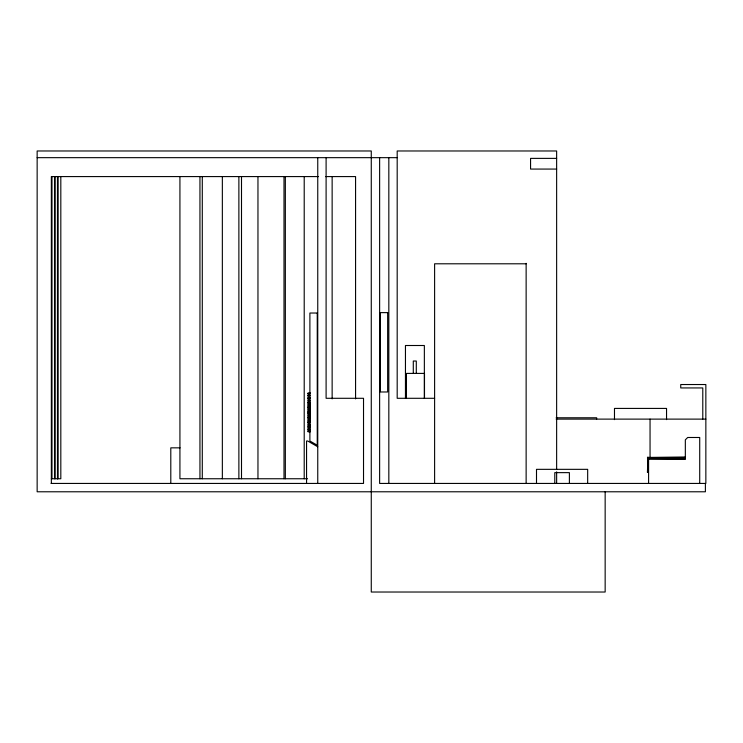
<?xml version="1.0" encoding="UTF-8"?>
<svg xmlns="http://www.w3.org/2000/svg" width="743" height="743" viewBox="0 0 743 743"><rect width="100%" height="100%" fill="white"/><g stroke="black" fill="none" stroke-linecap="round" stroke-linejoin="round"><path stroke-width="1.11" d="M647.85 457.502L685.334 457.038M648.267 472.409L647.432 472.409L647.887 457.038M37.15 157.665L397.189 157.665M556.637 158.38L530.567 158.38L530.567 169.07L556.637 169.07M318.552 176.583L51.351 176.583L51.351 483.433M325.499 176.583L355.572 176.583L355.572 398.907M526.137 263.793L434.609 263.793L434.609 483.433M310.333 392.908L308.104 392.908L308.104 431.832L310.333 431.832M308.104 393.511L310.333 393.511M308.104 393.623L310.333 393.623M308.104 395.397L310.333 395.397M308.104 395.61L310.333 395.61M308.104 397.421L310.333 397.421M434.609 398.294L397.189 398.294L397.189 150.978L556.637 150.978L556.637 469.53M308.104 398.443L310.333 398.443M308.104 398.74L310.333 398.74M308.104 400.458L310.333 400.458M308.104 402.074L310.333 402.074M308.104 402.437L310.333 402.437M308.104 402.548L310.333 402.548M308.104 402.808L310.333 402.808M308.104 403.068L310.333 403.068M308.104 404.313L310.333 404.313M308.104 405.622L310.333 405.622M308.104 406.774L310.333 406.746M308.104 407.108L310.333 407.108M308.104 407.517L310.333 407.517M308.104 408.724L310.333 408.724M308.104 409.634L310.333 409.634M308.104 410.87L310.333 410.87M308.104 411.325L310.333 411.325M308.104 412.133L310.333 412.133M308.104 412.56L310.333 412.56M308.104 413.368L310.333 413.368M308.104 413.823L310.333 413.823M308.104 415.068L310.333 415.068M308.104 415.978L310.333 415.978M308.104 417.176L310.333 417.176M308.104 417.594L310.333 417.594M556.145 417.78L596.657 417.78L596.657 419.117M308.104 417.956L310.333 417.956M308.104 419.071L310.333 419.071M556.145 419.117L705.85 419.117M308.104 420.389L310.333 420.389M308.104 421.894L310.333 421.894M308.104 422.154L310.333 422.154M308.104 422.265L310.333 422.265M308.104 422.628L310.333 422.628M308.104 424.244L310.333 424.244M308.104 425.962L310.333 425.962M308.104 426.268L310.333 426.268M308.104 427.299L310.333 427.299M308.104 429.11L310.333 429.11M308.104 429.333L310.333 429.324M308.104 431.107L310.333 431.107M308.104 431.219L310.333 431.219M180.066 447.843L170.797 447.843L170.797 483.433M647.432 457.502L685.334 457.502M685.334 458.849L647.432 458.849L685.334 459.211L685.334 439.847L687.693 437.488L699.72 437.488L699.72 483.433M51.369 478.752L60.815 478.752L60.815 176.611M307.556 478.752L179.927 478.752L179.927 176.611M51.072 483.433L363.522 483.433L363.522 398.294L326.103 398.294L326.103 157.665M317.753 446.784L307.723 440.998L306.562 440.998L306.562 483.433M647.432 471.981L647.998 472.409M705.395 483.433L705.395 491.782L37.15 491.782L37.15 150.978L371.268 150.978L371.268 592.022L605.155 592.022L605.155 491.782M702.785 419.117L702.785 387.939L680.737 387.939L680.737 384.53L705.85 384.53L705.85 483.433L379.627 483.433L379.627 157.665M666.545 419.637L666.545 408.418L614.48 408.418L614.48 419.637M650.051 419.117L650.051 457.01M648.593 459.211L648.593 483.433M647.887 459.211L647.887 472.409M587.667 483.433L587.667 469.335L536.502 469.335L536.502 483.433M569.389 483.433L569.389 472.641L554.789 472.641L554.789 483.433M556.637 471.833L556.637 483.433M526.137 263.338L526.137 483.433M424.494 398.294L424.494 373.404L406.449 373.404L406.449 398.294M424.355 398.294L424.355 345.504L405.455 345.504L405.455 398.294M416.294 373.404L416.294 361.033L413.294 361.033L413.294 373.404M388.83 157.665L388.83 483.433M332.14 176.611L332.14 398.88M317.753 157.665L317.753 483.433M304.212 176.611L304.212 478.752M285.34 176.611L285.34 478.752M284.002 176.611L284.002 478.752M257.96 176.611L257.96 478.752M241.503 176.611L241.503 478.752M238.874 176.611L238.874 478.752M222.352 176.611L222.352 478.752M202.291 176.611L202.291 478.752M199.951 176.611L199.951 478.752M57.963 176.611L57.963 478.752M57.592 176.611L57.592 478.752M57.471 176.611L57.471 478.752M55.131 176.611L55.131 478.752M54.518 176.611L54.518 478.752M51.982 176.611L51.982 478.752M387.66 312.627L380.314 312.627L380.314 391.979L387.66 391.979L387.66 312.627M317.252 313.026L309.896 313.026L309.896 440.998L317.252 445.243L317.252 313.026"/></g></svg>
